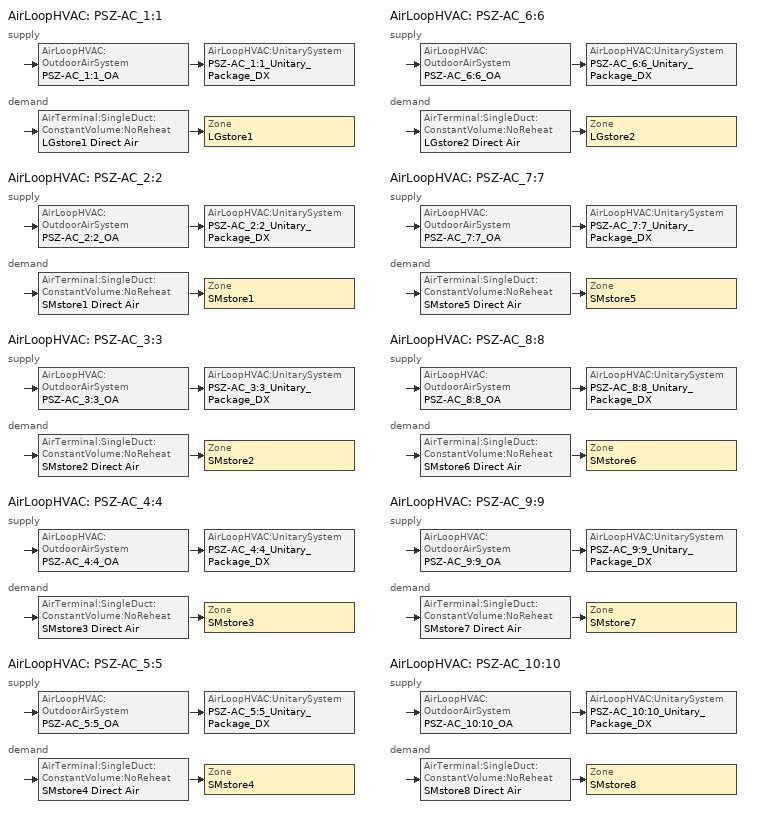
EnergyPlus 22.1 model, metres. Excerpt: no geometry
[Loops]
AirLoopHVAC 'PSZ-AC_1:1'
 supply: AirLoopHVAC:OutdoorAirSystem 'PSZ-AC_1:1_OA' > AirLoopHVAC:UnitarySystem 'PSZ-AC_1:1_Unitary_Package_DX'
 demand: AirTerminal:SingleDuct:ConstantVolume:NoReheat 'LGstore1 Direct Air' > Zone 'LGstore1'
AirLoopHVAC 'PSZ-AC_2:2'
 supply: AirLoopHVAC:OutdoorAirSystem 'PSZ-AC_2:2_OA' > AirLoopHVAC:UnitarySystem 'PSZ-AC_2:2_Unitary_Package_DX'
 demand: AirTerminal:SingleDuct:ConstantVolume:NoReheat 'SMstore1 Direct Air' > Zone 'SMstore1'
AirLoopHVAC 'PSZ-AC_3:3'
 supply: AirLoopHVAC:OutdoorAirSystem 'PSZ-AC_3:3_OA' > AirLoopHVAC:UnitarySystem 'PSZ-AC_3:3_Unitary_Package_DX'
 demand: AirTerminal:SingleDuct:ConstantVolume:NoReheat 'SMstore2 Direct Air' > Zone 'SMstore2'
AirLoopHVAC 'PSZ-AC_4:4'
 supply: AirLoopHVAC:OutdoorAirSystem 'PSZ-AC_4:4_OA' > AirLoopHVAC:UnitarySystem 'PSZ-AC_4:4_Unitary_Package_DX'
 demand: AirTerminal:SingleDuct:ConstantVolume:NoReheat 'SMstore3 Direct Air' > Zone 'SMstore3'
AirLoopHVAC 'PSZ-AC_5:5'
 supply: AirLoopHVAC:OutdoorAirSystem 'PSZ-AC_5:5_OA' > AirLoopHVAC:UnitarySystem 'PSZ-AC_5:5_Unitary_Package_DX'
 demand: AirTerminal:SingleDuct:ConstantVolume:NoReheat 'SMstore4 Direct Air' > Zone 'SMstore4'
AirLoopHVAC 'PSZ-AC_6:6'
 supply: AirLoopHVAC:OutdoorAirSystem 'PSZ-AC_6:6_OA' > AirLoopHVAC:UnitarySystem 'PSZ-AC_6:6_Unitary_Package_DX'
 demand: AirTerminal:SingleDuct:ConstantVolume:NoReheat 'LGstore2 Direct Air' > Zone 'LGstore2'
AirLoopHVAC 'PSZ-AC_7:7'
 supply: AirLoopHVAC:OutdoorAirSystem 'PSZ-AC_7:7_OA' > AirLoopHVAC:UnitarySystem 'PSZ-AC_7:7_Unitary_Package_DX'
 demand: AirTerminal:SingleDuct:ConstantVolume:NoReheat 'SMstore5 Direct Air' > Zone 'SMstore5'
AirLoopHVAC 'PSZ-AC_8:8'
 supply: AirLoopHVAC:OutdoorAirSystem 'PSZ-AC_8:8_OA' > AirLoopHVAC:UnitarySystem 'PSZ-AC_8:8_Unitary_Package_DX'
 demand: AirTerminal:SingleDuct:ConstantVolume:NoReheat 'SMstore6 Direct Air' > Zone 'SMstore6'
AirLoopHVAC 'PSZ-AC_9:9'
 supply: AirLoopHVAC:OutdoorAirSystem 'PSZ-AC_9:9_OA' > AirLoopHVAC:UnitarySystem 'PSZ-AC_9:9_Unitary_Package_DX'
 demand: AirTerminal:SingleDuct:ConstantVolume:NoReheat 'SMstore7 Direct Air' > Zone 'SMstore7'
AirLoopHVAC 'PSZ-AC_10:10'
 supply: AirLoopHVAC:OutdoorAirSystem 'PSZ-AC_10:10_OA' > AirLoopHVAC:UnitarySystem 'PSZ-AC_10:10_Unitary_Package_DX'
 demand: AirTerminal:SingleDuct:ConstantVolume:NoReheat 'SMstore8 Direct Air' > Zone 'SMstore8'
[EnergyManagementSystem:Sensor]
Name | Output:Variable or Output:Meter Index Key | Output:Variable or Output:Meter
LGSTORE1_LSr | LGSTORE1 | Zone Lights Electricity Rate
LGSTORE1_Occ_Sensor | LGSTORE1 | People Occupant Count
SMSTORE1_LSr | SMSTORE1 | Zone Lights Electricity Rate
SMSTORE1_Occ_Sensor | SMSTORE1 | People Occupant Count
SMSTORE2_LSr | SMSTORE2 | Zone Lights Electricity Rate
SMSTORE2_Occ_Sensor | SMSTORE2 | People Occupant Count
SMSTORE3_LSr | SMSTORE3 | Zone Lights Electricity Rate
SMSTORE3_Occ_Sensor | SMSTORE3 | People Occupant Count
SMSTORE4_LSr | SMSTORE4 | Zone Lights Electricity Rate
SMSTORE4_Occ_Sensor | SMSTORE4 | People Occupant Count
SMSTORE5_LSr | SMSTORE5 | Zone Lights Electricity Rate
SMSTORE5_Occ_Sensor | SMSTORE5 | People Occupant Count
SMSTORE6_LSr | SMSTORE6 | Zone Lights Electricity Rate
SMSTORE6_Occ_Sensor | SMSTORE6 | People Occupant Count
SMSTORE7_LSr | SMSTORE7 | Zone Lights Electricity Rate
SMSTORE7_Occ_Sensor | SMSTORE7 | People Occupant Count
SMSTORE8_LSr | SMSTORE8 | Zone Lights Electricity Rate
SMSTORE8_Occ_Sensor | SMSTORE8 | People Occupant Count
LGSTORE2_LSr | LGSTORE2 | Zone Lights Electricity Rate
LGSTORE2_Occ_Sensor | LGSTORE2 | People Occupant Count
[EnergyManagementSystem:InternalVariable] Internal Data Type=Zone Floor Area
Name | Internal Data Index Key
LGSTORE1_Area | LGSTORE1
SMSTORE1_Area | SMSTORE1
SMSTORE2_Area | SMSTORE2
SMSTORE3_Area | SMSTORE3
SMSTORE4_Area | SMSTORE4
SMSTORE5_Area | SMSTORE5
SMSTORE6_Area | SMSTORE6
SMSTORE7_Area | SMSTORE7
SMSTORE8_Area | SMSTORE8
LGSTORE2_Area | LGSTORE2
[DesignSpecification:ZoneAirDistribution]
CM DSZAD Building: Zone Air Distribution Effectiveness in Cooling Mode=1; Zone Air Distribution Effectiveness in Heating Mode=1
[Sizing:Zone] Zone Cooling Design Supply Air Temperature Input Method=SupplyAirTemperature; Zone Cooling Design Supply Air Temperature {C}=12.8; Zone Heating Design Supply Air Temperature Input Method=SupplyAirTemperature; Zone Heating Design Supply Air Temperature {C}=40; Zone Cooling Design Supply Air Humidity Ratio {kg-H2O/kg-air}=0.007; Zone Heating Design Supply Air Humidity Ratio {kgWater/kgDryAir}=0.008; Cooling Design Air Flow Method=DesignDay; Cooling Design Air Flow Rate {m3/s}=0; Cooling Minimum Air Flow Fraction=0; Heating Design Air Flow Method=DesignDay; Heating Design Air Flow Rate {m3/s}=0
Name | Design Specification Outdoor Air Object
LGstore1 | SZ DSOA LGstore1
SMstore1 | SZ DSOA SMstore1
SMstore2 | SZ DSOA SMstore2
SMstore3 | SZ DSOA SMstore3
SMstore4 | SZ DSOA SMstore4
LGstore2 | SZ DSOA LGstore2
SMstore5 | SZ DSOA SMstore5
SMstore6 | SZ DSOA SMstore6
SMstore7 | SZ DSOA SMstore7
SMstore8 | SZ DSOA SMstore8
[DesignSpecification:OutdoorAir] Outdoor Air Method=Sum; Outdoor Air Flow per Person {m3/s-person}=0.00353961; Outdoor Air Flow per Zone Floor Area {m3/s-m2}=0.000609599
SZ DSOA LGstore1; SZ DSOA SMstore1; SZ DSOA SMstore2; SZ DSOA SMstore3; SZ DSOA SMstore4; SZ DSOA LGstore2; SZ DSOA SMstore5; SZ DSOA SMstore6; SZ DSOA SMstore7; SZ DSOA SMstore8
[ZoneControl:Thermostat] Control Type Schedule=Dual Zone Control Type Sched
Name | Zone or ZoneList | Control 1
LGstore1 Thermostat | LGstore1 | LGstore1 Dual SP Control
SMstore1 Thermostat | SMstore1 | SMstore1 Dual SP Control
SMstore2 Thermostat | SMstore2 | SMstore2 Dual SP Control
SMstore3 Thermostat | SMstore3 | SMstore3 Dual SP Control
SMstore4 Thermostat | SMstore4 | SMstore4 Dual SP Control
LGstore2 Thermostat | LGstore2 | LGstore2 Dual SP Control
SMstore5 Thermostat | SMstore5 | SMstore5 Dual SP Control
SMstore6 Thermostat | SMstore6 | SMstore6 Dual SP Control
SMstore7 Thermostat | SMstore7 | SMstore7 Dual SP Control
SMstore8 Thermostat | SMstore8 | SMstore8 Dual SP Control
[ThermostatSetpoint:DualSetpoint]
Name | Heating Setpoint Temperature Schedule | Cooling Setpoint Temperature Schedule
LGstore1 Dual SP Control; SMstore1 Dual SP Control | Type1_HTGSETP_SCH_NO_OPTIMUM | Type1_CLGSETP_SCH_NO_OPTIMUM
SMstore2 Dual SP Control; SMstore3 Dual SP Control; SMstore4 Dual SP Control | Type2_HTGSETP_SCH_NO_OPTIMUM | Type2_CLGSETP_SCH_NO_OPTIMUM
LGstore2 Dual SP Control; SMstore5 Dual SP Control; SMstore6 Dual SP Control; SMstore7 Dual SP Control; SMstore8 Dual SP Control | Type3_HTGSETP_SCH_NO_OPTIMUM | Type3_CLGSETP_SCH_NO_OPTIMUM
[Coil:Cooling:DX:MultiSpeed] Availability Schedule=Always_On; Condenser Type=AirCooled; Apply Part Load Fraction to Speeds Greater than 1=No; Apply Latent Degradation to Speeds Greater than 1=No; Maximum Outdoor Dry-Bulb Temperature for Crankcase Heater Operation {C}=10; Basin Heater Setpoint Temperature {C}=2; Fuel Type=Electricity; Number of Speeds=2; Speed 1 Rated Evaporator Fan Power Per Volume Flow Rate {W/(m3/s)}=0; Speed 1 Total Cooling Capacity Function of Temperature Curve=SmDX_CapFT; Speed 1 Total Cooling Capacity Function of Flow Fraction Curve=SmDX_CapFF; Speed 1 Energy Input Ratio Function of Temperature Curve=SmDX_EIRFT; Speed 1 Energy Input Ratio Function of Flow Fraction Curve=SmDX_EIRFF; Speed 1 Part Load Fraction Correlation Curve=SmDX_PLR; Speed 1 Rated Waste Heat Fraction of Power Input=0.2; Speed 1 Evaporative Condenser Effectiveness=0.9; Speed 2 Rated Evaporator Fan Power Per Volume Flow Rate {W/(m3/s)}=0; Speed 2 Total Cooling Capacity Function of Temperature Curve=SmDX_CapFT; Speed 2 Total Cooling Capacity Function of Flow Fraction Curve=SmDX_CapFF; Speed 2 Energy Input Ratio Function of Temperature Curve=SmDX_EIRFT; Speed 2 Energy Input Ratio Function of Flow Fraction Curve=SmDX_EIRFF; Speed 2 Part Load Fraction Correlation Curve=SmDX_PLR; Speed 2 Rated Waste Heat Fraction of Power Input=0.2; Speed 2 Evaporative Condenser Effectiveness=0.9
Name | Speed 1 Gross Rated Total Cooling Capacity {W} | Speed 1 Gross Rated Sensible Heat Ratio | Speed 1 Gross Rated Cooling COP {W/W} | Speed 1 Rated Air Flow Rate {m3/s} | Speed 2 Gross Rated Total Cooling Capacity {W} | Speed 2 Gross Rated Sensible Heat Ratio | Speed 2 Gross Rated Cooling COP {W/W} | Speed 2 Rated Air Flow Rate {m3/s}
PSZ-AC_1:1 Cooling Coil | 17747.95 | 0.80002 | 3.98877 | 1.4193 | 35495.9 | 0.80002 | 3.98877 | 2.12895
PSZ-AC_2:2 Cooling Coil | 9374.155 | 0.80066 | 4.32299 | 0.75506 | 18748.31 | 0.80066 | 4.32299 | 1.13259
PSZ-AC_3:3 Cooling Coil | 9526.745 | 0.80066 | 3.98877 | 0.767347 | 19053.49 | 0.80066 | 3.98877 | 1.15102
PSZ-AC_4:4 Cooling Coil | 9573.545 | 0.80066 | 3.98877 | 0.77112 | 19147.09 | 0.80066 | 3.98877 | 1.15668
PSZ-AC_5:5 Cooling Coil | 9494.58 | 0.80066 | 4.32299 | 0.76476 | 18989.16 | 0.80066 | 4.32299 | 1.14714
PSZ-AC_6:6 Cooling Coil | 17205 | 0.80084 | 3.98877 | 1.36765 | 34409.93 | 0.80084 | 3.98877 | 2.05147
PSZ-AC_7:7 Cooling Coil | 8839.855 | 0.8001 | 4.32299 | 0.707073 | 17679.71 | 0.8001 | 4.32299 | 1.06061
PSZ-AC_8:8 Cooling Coil | 8784.815 | 0.80082 | 4.32299 | 0.70214 | 17569.63 | 0.80082 | 4.32299 | 1.05321
PSZ-AC_9:9 Cooling Coil | 8747.89 | 0.80063 | 4.32299 | 0.69882 | 17495.78 | 0.80063 | 4.32299 | 1.04823
PSZ-AC_10:10 Cooling Coil | 9450.38 | 0.80066 | 4.32299 | 0.761193 | 18900.76 | 0.80066 | 4.32299 | 1.14179
[Coil:Heating:Fuel] Availability Schedule=Always_On; Fuel Type=NaturalGas; Burner Efficiency=0.88; Nominal Capacity {W}=AUTOSIZE; Parasitic Electric Load {W}=0; Parasitic Fuel Load {W}=0
PSZ-AC_1:1 Heating Coil; PSZ-AC_2:2 Heating Coil; PSZ-AC_3:3 Heating Coil; PSZ-AC_4:4 Heating Coil; PSZ-AC_5:5 Heating Coil; PSZ-AC_6:6 Heating Coil; PSZ-AC_7:7 Heating Coil; PSZ-AC_8:8 Heating Coil; PSZ-AC_9:9 Heating Coil; PSZ-AC_10:10 Heating Coil
[Sizing:System] Type of Load to Size On=Sensible; Design Outdoor Air Flow Rate {m3/s}=AUTOSIZE; Central Heating Maximum System Air Flow Ratio=1; Preheat Design Temperature {C}=7; Preheat Design Humidity Ratio {kgWater/kgDryAir}=0.008; Precool Design Temperature {C}=12.8; Precool Design Humidity Ratio {kgWater/kgDryAir}=0.008; Central Cooling Design Supply Air Temperature {C}=12.8; Central Heating Design Supply Air Temperature {C}=40; Type of Zone Sum to Use=Coincident; 100% Outdoor Air in Cooling=No; 100% Outdoor Air in Heating=No; Central Cooling Design Supply Air Humidity Ratio {kgWater/kgDryAir}=0.007; Central Heating Design Supply Air Humidity Ratio {kgWater/kgDryAir}=0.008; Cooling Supply Air Flow Rate Method=DesignDay; Cooling Supply Air Flow Rate {m3/s}=0; Heating Supply Air Flow Rate Method=DesignDay; Heating Supply Air Flow Rate {m3/s}=0; System Outdoor Air Method=ZoneSum; Zone Maximum Outdoor Air Fraction=1; Cooling Design Capacity Method=CoolingDesignCapacity; Cooling Design Capacity {W}=autosize; Heating Design Capacity Method=HeatingDesignCapacity; Heating Design Capacity {W}=autosize; Central Cooling Capacity Control Method=OnOff
PSZ-AC_1:1; PSZ-AC_2:2; PSZ-AC_3:3; PSZ-AC_4:4; PSZ-AC_5:5; PSZ-AC_6:6; PSZ-AC_7:7; PSZ-AC_8:8; PSZ-AC_9:9; PSZ-AC_10:10
[AirTerminal:SingleDuct:ConstantVolume:NoReheat] Availability Schedule=Always_On; Maximum Air Flow Rate {m3/s}=AUTOSIZE
LGstore1 Direct Air; SMstore1 Direct Air; SMstore2 Direct Air; SMstore3 Direct Air; SMstore4 Direct Air; LGstore2 Direct Air; SMstore5 Direct Air; SMstore6 Direct Air; SMstore7 Direct Air; SMstore8 Direct Air
[Zone equipment]
LGstore1: LGstore1 Direct Air
SMstore1: SMstore1 Direct Air
SMstore2: SMstore2 Direct Air
SMstore3: SMstore3 Direct Air
SMstore4: SMstore4 Direct Air
LGstore2: LGstore2 Direct Air
SMstore5: SMstore5 Direct Air
SMstore6: SMstore6 Direct Air
SMstore7: SMstore7 Direct Air
SMstore8: SMstore8 Direct Air
[Fan:SystemModel]
PSZ-AC_1:1_addAQ_Unitary_Package_fan: Type1_FAN_SCH, autosize, Discrete, 1, 622.5, 0.895, 1, AUTOSIZE, TotalEfficiencyAndPressure, 0.58175, 622.5, 2, 0.66, 0.4, 1, 1
PSZ-AC_2:2_addAQ_Unitary_Package_fan: Type1_FAN_SCH, autosize, Discrete, 1, 622.5, 0.865, 1, AUTOSIZE, TotalEfficiencyAndPressure, 0.56225, 622.5, 1, 1, 1
PSZ-AC_3:3_addAQ_Unitary_Package_fan; PSZ-AC_4:4_addAQ_Unitary_Package_fan: Type2_FAN_SCH, autosize, Discrete, 1, 622.5, 0.865, 1, AUTOSIZE, TotalEfficiencyAndPressure, 0.56225, 622.5, 2, 0.66, 0.4, 1, 1
PSZ-AC_5:5_addAQ_Unitary_Package_fan: Type2_FAN_SCH, autosize, Discrete, 1, 622.5, 0.865, 1, AUTOSIZE, TotalEfficiencyAndPressure, 0.56225, 622.5, 1, 1, 1
PSZ-AC_6:6_addAQ_Unitary_Package_fan: Type3_FAN_SCH, autosize, Discrete, 1, 622.5, 0.895, 1, AUTOSIZE, TotalEfficiencyAndPressure, 0.58175, 622.5, 2, 0.66, 0.4, 1, 1
PSZ-AC_7:7_addAQ_Unitary_Package_fan; PSZ-AC_8:8_addAQ_Unitary_Package_fan; PSZ-AC_9:9_addAQ_Unitary_Package_fan; PSZ-AC_10:10_addAQ_Unitary_Package_fan: Type3_FAN_SCH, autosize, Discrete, 1, 622.5, 0.865, 1, AUTOSIZE, TotalEfficiencyAndPressure, 0.56225, 622.5, 1, 1, 1
[AirLoopHVAC:UnitarySystem] Control Type=Load; Dehumidification Control Type=None; Availability Schedule=Always_On; Fan Placement=BlowThrough; DX Heating Coil Sizing Ratio=1; Use DOAS DX Cooling Coil=No; Minimum Supply Air Temperature {C}=2; Latent Load Control=SensibleOnlyLoadControl; Cooling Supply Air Flow Rate Method=SupplyAirFlowRate; Cooling Supply Air Flow Rate {m3/s}=AUTOSIZE; Heating Supply Air Flow Rate Method=SupplyAirFlowRate; Heating Supply Air Flow Rate {m3/s}=AUTOSIZE; No Load Supply Air Flow Rate Method=SupplyAirFlowRate; No Load Supply Air Flow Rate {m3/s}=AUTOSIZE; Maximum Supply Air Temperature {C}=AUTOSIZE
Name | Controlling Zone or Thermostat Location | Supply Fan | Supply Air Fan Operating Mode Schedule | Heating Coil | Cooling Coil | Design Specification Multispeed Object
PSZ-AC_1:1_Unitary_Package_DX | LGstore1 | PSZ-AC_1:1_addAQ_Unitary_Package_fan | Type1_FAN_SCH | PSZ-AC_1:1 Heating Coil | PSZ-AC_1:1 Cooling Coil | PSZ-AC_1:1_Unitary_Package_DX_Perf
PSZ-AC_2:2_Unitary_Package_DX | SMstore1 | PSZ-AC_2:2_addAQ_Unitary_Package_fan | Type2_FAN_SCH | PSZ-AC_2:2 Heating Coil | PSZ-AC_2:2 Cooling Coil | PSZ-AC_2:2_Unitary_Package_DX_Perf
PSZ-AC_3:3_Unitary_Package_DX | SMstore2 | PSZ-AC_3:3_addAQ_Unitary_Package_fan | Type2_FAN_SCH | PSZ-AC_3:3 Heating Coil | PSZ-AC_3:3 Cooling Coil | PSZ-AC_3:3_Unitary_Package_DX_Perf
PSZ-AC_4:4_Unitary_Package_DX | SMstore3 | PSZ-AC_4:4_addAQ_Unitary_Package_fan | Type2_FAN_SCH | PSZ-AC_4:4 Heating Coil | PSZ-AC_4:4 Cooling Coil | PSZ-AC_4:4_Unitary_Package_DX_Perf
PSZ-AC_5:5_Unitary_Package_DX | SMstore4 | PSZ-AC_5:5_addAQ_Unitary_Package_fan | Type2_FAN_SCH | PSZ-AC_5:5 Heating Coil | PSZ-AC_5:5 Cooling Coil | PSZ-AC_5:5_Unitary_Package_DX_Perf
PSZ-AC_6:6_Unitary_Package_DX | LGstore2 | PSZ-AC_6:6_addAQ_Unitary_Package_fan | Type3_FAN_SCH | PSZ-AC_6:6 Heating Coil | PSZ-AC_6:6 Cooling Coil | PSZ-AC_6:6_Unitary_Package_DX_Perf
PSZ-AC_7:7_Unitary_Package_DX | SMstore5 | PSZ-AC_7:7_addAQ_Unitary_Package_fan | Type3_FAN_SCH | PSZ-AC_7:7 Heating Coil | PSZ-AC_7:7 Cooling Coil | PSZ-AC_7:7_Unitary_Package_DX_Perf
PSZ-AC_8:8_Unitary_Package_DX | SMstore6 | PSZ-AC_8:8_addAQ_Unitary_Package_fan | Type3_FAN_SCH | PSZ-AC_8:8 Heating Coil | PSZ-AC_8:8 Cooling Coil | PSZ-AC_8:8_Unitary_Package_DX_Perf
PSZ-AC_9:9_Unitary_Package_DX | SMstore7 | PSZ-AC_9:9_addAQ_Unitary_Package_fan | Type3_FAN_SCH | PSZ-AC_9:9 Heating Coil | PSZ-AC_9:9 Cooling Coil | PSZ-AC_9:9_Unitary_Package_DX_Perf
PSZ-AC_10:10_Unitary_Package_DX | SMstore8 | PSZ-AC_10:10_addAQ_Unitary_Package_fan | Type3_FAN_SCH | PSZ-AC_10:10 Heating Coil | PSZ-AC_10:10 Cooling Coil | PSZ-AC_10:10_Unitary_Package_DX_Perf
[UnitarySystemPerformance:Multispeed]
PSZ-AC_1:1_Unitary_Package_DX_Perf; PSZ-AC_3:3_Unitary_Package_DX_Perf; PSZ-AC_4:4_Unitary_Package_DX_Perf; PSZ-AC_6:6_Unitary_Package_DX_Perf: 2, 2, No, 0.66, 0.66, 0.66, 1, 1
PSZ-AC_2:2_Unitary_Package_DX_Perf; PSZ-AC_5:5_Unitary_Package_DX_Perf; PSZ-AC_7:7_Unitary_Package_DX_Perf; PSZ-AC_8:8_Unitary_Package_DX_Perf; PSZ-AC_9:9_Unitary_Package_DX_Perf; PSZ-AC_10:10_Unitary_Package_DX_Perf: 2, 2, No, 1, 1, 1, 1, 1
[Controller:OutdoorAir] Minimum Outdoor Air Flow Rate {m3/s}=0; Maximum Outdoor Air Flow Rate {m3/s}=AUTOSIZE; Economizer Control Type=DifferentialDryBulb; Economizer Control Action Type=ModulateFlow; Economizer Maximum Limit Dry-Bulb Temperature {C}=28; Economizer Maximum Limit Enthalpy {J/kg}=64000; Lockout Type=LockoutWithHeating; Minimum Limit Type=FixedMinimum; Maximum Fraction of Outdoor Air Schedule=SZ_system_OA_Max_Frac_SCH
Name | Minimum Outdoor Air Schedule | Mechanical Ventilation Controller
PSZ-AC_1:1_OA_Controller | Type1_MinOA_MotorizedDamper_SCH | LGstore1_DCV
PSZ-AC_2:2_OA_Controller | Type1_MinOA_MotorizedDamper_SCH | SMstore1_DCV
PSZ-AC_3:3_OA_Controller | Type2_MinOA_MotorizedDamper_SCH | SMstore2_DCV
PSZ-AC_4:4_OA_Controller | Type2_MinOA_MotorizedDamper_SCH | SMstore3_DCV
PSZ-AC_5:5_OA_Controller | Type2_MinOA_MotorizedDamper_SCH | SMstore4_DCV
PSZ-AC_6:6_OA_Controller | Type3_MinOA_MotorizedDamper_SCH | LGstore2_DCV
PSZ-AC_7:7_OA_Controller | Type3_MinOA_MotorizedDamper_SCH | SMstore5_DCV
PSZ-AC_8:8_OA_Controller | Type3_MinOA_MotorizedDamper_SCH | SMstore6_DCV
PSZ-AC_9:9_OA_Controller | Type3_MinOA_MotorizedDamper_SCH | SMstore7_DCV
PSZ-AC_10:10_OA_Controller | Type3_MinOA_MotorizedDamper_SCH | SMstore8_DCV
[Controller:MechanicalVentilation] Demand Controlled Ventilation=Yes; System Outdoor Air Method=ZoneSum; Design Specification Zone Air Distribution Object=CM DSZAD Building
Name | Availability Schedule | Zone 1 | Design Specification Outdoor Air Object
LGstore1_DCV | Type1_MinOA_MotorizedDamper_SCH | LGstore1 | SZ DSOA LGstore1
SMstore1_DCV | Type1_MinOA_MotorizedDamper_SCH | SMstore1 | SZ DSOA SMstore1
SMstore2_DCV | Type2_MinOA_MotorizedDamper_SCH | SMstore2 | SZ DSOA SMstore2
SMstore3_DCV | Type2_MinOA_MotorizedDamper_SCH | SMstore3 | SZ DSOA SMstore3
SMstore4_DCV | Type2_MinOA_MotorizedDamper_SCH | SMstore4 | SZ DSOA SMstore4
LGstore2_DCV | Type3_MinOA_MotorizedDamper_SCH | LGstore2 | SZ DSOA LGstore2
SMstore5_DCV | Type3_MinOA_MotorizedDamper_SCH | SMstore5 | SZ DSOA SMstore5
SMstore6_DCV | Type3_MinOA_MotorizedDamper_SCH | SMstore6 | SZ DSOA SMstore6
SMstore7_DCV | Type3_MinOA_MotorizedDamper_SCH | SMstore7 | SZ DSOA SMstore7
SMstore8_DCV | Type3_MinOA_MotorizedDamper_SCH | SMstore8 | SZ DSOA SMstore8
[AirLoopHVAC] Design Supply Air Flow Rate {m3/s}=AUTOSIZE
PSZ-AC_1:1; PSZ-AC_2:2; PSZ-AC_3:3; PSZ-AC_4:4; PSZ-AC_5:5; PSZ-AC_6:6; PSZ-AC_7:7; PSZ-AC_8:8; PSZ-AC_9:9; PSZ-AC_10:10
[SetpointManager:SingleZone:Heating] Control Variable=Temperature; Minimum Supply Air Temperature {C}=10; Maximum Supply Air Temperature {C}=48.88
Name | Control Zone | Setpoint Node or NodeList
SupAirTemp MngrLGstore1 - Htg | LGstore1 | PSZ-AC_1:1 Supply Equipment Outlet Node
SupAirTemp MngrSMstore1 - Htg | SMstore1 | PSZ-AC_2:2 Supply Equipment Outlet Node
SupAirTemp MngrSMstore2 - Htg | SMstore2 | PSZ-AC_3:3 Supply Equipment Outlet Node
SupAirTemp MngrSMstore3 - Htg | SMstore3 | PSZ-AC_4:4 Supply Equipment Outlet Node
SupAirTemp MngrSMstore4 - Htg | SMstore4 | PSZ-AC_5:5 Supply Equipment Outlet Node
SupAirTemp MngrLGstore2 - Htg | LGstore2 | PSZ-AC_6:6 Supply Equipment Outlet Node
SupAirTemp MngrSMstore5 - Htg | SMstore5 | PSZ-AC_7:7 Supply Equipment Outlet Node
SupAirTemp MngrSMstore6 - Htg | SMstore6 | PSZ-AC_8:8 Supply Equipment Outlet Node
SupAirTemp MngrSMstore7 - Htg | SMstore7 | PSZ-AC_9:9 Supply Equipment Outlet Node
SupAirTemp MngrSMstore8 - Htg | SMstore8 | PSZ-AC_10:10 Supply Equipment Outlet Node
[SetpointManager:SingleZone:Cooling] Control Variable=Temperature; Minimum Supply Air Temperature {C}=10; Maximum Supply Air Temperature {C}=48.88
Name | Control Zone | Setpoint Node or NodeList
SupAirTemp MngrLGstore1 - Clg | LGstore1 | PSZ-AC_1:1 Zone Equipment Inlet Node
SupAirTemp MngrSMstore1 - Clg | SMstore1 | PSZ-AC_2:2 Zone Equipment Inlet Node
SupAirTemp MngrSMstore2 - Clg | SMstore2 | PSZ-AC_3:3 Zone Equipment Inlet Node
SupAirTemp MngrSMstore3 - Clg | SMstore3 | PSZ-AC_4:4 Zone Equipment Inlet Node
SupAirTemp MngrSMstore4 - Clg | SMstore4 | PSZ-AC_5:5 Zone Equipment Inlet Node
SupAirTemp MngrLGstore2 - Clg | LGstore2 | PSZ-AC_6:6 Zone Equipment Inlet Node
SupAirTemp MngrSMstore5 - Clg | SMstore5 | PSZ-AC_7:7 Zone Equipment Inlet Node
SupAirTemp MngrSMstore6 - Clg | SMstore6 | PSZ-AC_8:8 Zone Equipment Inlet Node
SupAirTemp MngrSMstore7 - Clg | SMstore7 | PSZ-AC_9:9 Zone Equipment Inlet Node
SupAirTemp MngrSMstore8 - Clg | SMstore8 | PSZ-AC_10:10 Zone Equipment Inlet Node
[SetpointManager:MixedAir] Control Variable=Temperature
Name | Setpoint Node or NodeList
PSZ-AC_1:1_OAMixed Air Temp Manager | PSZ-AC_1:1 Mixed Air Outlet
PSZ-AC_2:2_OAMixed Air Temp Manager | PSZ-AC_2:2 Mixed Air Outlet
PSZ-AC_3:3_OAMixed Air Temp Manager | PSZ-AC_3:3 Mixed Air Outlet
PSZ-AC_4:4_OAMixed Air Temp Manager | PSZ-AC_4:4 Mixed Air Outlet
PSZ-AC_5:5_OAMixed Air Temp Manager | PSZ-AC_5:5 Mixed Air Outlet
PSZ-AC_6:6_OAMixed Air Temp Manager | PSZ-AC_6:6 Mixed Air Outlet
PSZ-AC_7:7_OAMixed Air Temp Manager | PSZ-AC_7:7 Mixed Air Outlet
PSZ-AC_8:8_OAMixed Air Temp Manager | PSZ-AC_8:8 Mixed Air Outlet
PSZ-AC_9:9_OAMixed Air Temp Manager | PSZ-AC_9:9 Mixed Air Outlet
PSZ-AC_10:10_OAMixed Air Temp Manager | PSZ-AC_10:10 Mixed Air Outlet
[WaterHeater:Mixed] Tank Volume {m3}=0.1514; Setpoint Temperature Schedule=Hot Water Setpoint Temp Schedule; Deadband Temperature Difference {deltaC}=2; Maximum Temperature Limit {C}=82.2222; Heater Control Type=Cycle; Heater Maximum Capacity {W}=11722.84; Heater Minimum Capacity {W}=0; Heater Fuel Type=ELECTRICITY; Heater Thermal Efficiency=1; Off Cycle Parasitic Fuel Consumption Rate {W}=173; Off Cycle Parasitic Fuel Type=ELECTRICITY; Off Cycle Parasitic Heat Fraction to Tank=0; On Cycle Parasitic Fuel Consumption Rate {W}=173; On Cycle Parasitic Fuel Type=ELECTRICITY; Ambient Temperature Indicator=Zone; Off Cycle Loss Coefficient to Ambient Temperature {W/K}=1.20598; On Cycle Loss Coefficient to Ambient Temperature {W/K}=1.20598; Peak Use Flow Rate {m3/s}=1.89e-06
Name | Ambient Temperature Zone | Use Flow Rate Fraction Schedule
Gas Tank1 | LGstore1 | Type1_SWH_SCH
Gas Tank2 | SMstore1 | Type1_SWH_SCH
Gas Tank3 | SMstore2 | Type2_SWH_SCH
Gas Tank4 | SMstore3 | Type2_SWH_SCH
Gas Tank5 | LGstore2 | Type3_SWH_SCH
Gas Tank6 | SMstore5 | Type3_SWH_SCH
Gas Tank7 | SMstore6 | Type3_SWH_SCH
[Schedule:Compact]
Type1_HTGSETP_SCH_NO_OPTIMUM: Through: 12/31, For: WinterDesignDay, Until: 01:00, 21.11, Until: 08:00, 15.56, Until: 09:00, 18.33, Until: 23:00, 21.11, Until: 24:00, 21.11, For: Monday Tuesday Wednesday Thursday, Until: 01:00, 21.11, Until: 08:00, 15.56, Until: 09:00, 21.11, Until: 23:00, 21.11, Until: 24:00, 21.11, For SummerDesignDay, Until: 24:00, 15.56, For: Friday Saturday, Until: 08:00, 15.56, Until: 09:00, 21.11, Until: 23:00, 21.11, Until: 24:00, 21.11, For: Sunday Holidays AllOtherDays, Until:  8:00, 15.56, Until:  9:00, 21.11, Until: 23:00, 21.11, Until: 24:00, 21.11
Type2_HTGSETP_SCH_NO_OPTIMUM: Through: 12/31, For: WinterDesignDay, Until: 07:00, 15.56, Until: 08:00, 18.33, Until: 21:00, 21.11, Until: 24:00, 15.56, For: Weekdays, Until: 07:00, 15.56, Until: 08:00, 21.11, Until: 21:00, 21.11, Until: 24:00, 15.56, For SummerDesignDay, Until: 24:00, 15.56, For: Saturday, Until: 07:00, 15.56, Until: 08:00, 21.11, Until: 19:00, 21.11, Until: 24:00, 15.56, For: Sunday Holidays AllOtherDays, Until:  8:00, 15.56, Until:  9:00, 21.11, Until: 18:00, 21.11, Until: 24:00, 15.56
Type3_HTGSETP_SCH_NO_OPTIMUM: Through: 12/31, For: WinterDesignDay, Until: 08:00, 15.56, Until: 09:00, 18.33, Until: 21:00, 21.11, Until: 24:00, 15.56, For: Weekdays, Until: 08:00, 15.56, Until: 09:00, 21.11, Until: 21:00, 21.11, Until: 24:00, 15.56, For SummerDesignDay, Until: 24:00, 15.56, For: Saturday, Until: 08:00, 15.56, Until: 09:00, 21.11, Until: 19:00, 21.11, Until: 24:00, 15.56, For: Sunday Holidays AllOtherDays, Until:  9:00, 15.56, Until: 10:00, 21.11, Until: 18:00, 21.11, Until: 24:00, 15.56
Type1_CLGSETP_SCH_NO_OPTIMUM: Through: 12/31, For: SummerDesignDay, Until: 08:00, 29.44, Until: 09:00, 26.67, Until: 23:00, 23.89, Until: 24:00, 23.89, For: Monday Tuesday Wednesday Thursday, Until: 08:00, 29.44, Until: 09:00, 23.89, Until: 23:00, 23.89, Until: 24:00, 23.89, For WinterDesignDay, Until: 24:00, 29.44, For: Friday Saturday, Until: 01:00, 23.89, Until: 08:00, 29.44, Until: 09:00, 23.89, Until: 23:00, 23.89, Until: 24:00, 23.89, For: Sunday Holidays AllOtherDays, Until:  8:00, 29.44, Until:  8:00, 26.67, Until: 23:00, 23.89, Until: 24:00, 23.89
Type2_CLGSETP_SCH_NO_OPTIMUM: Through: 12/31, For: SummerDesignDay, Until: 07:00, 29.44, Until: 08:00, 26.67, Until: 20:00, 23.89, Until: 24:00, 29.44, For: Weekdays, Until: 07:00, 29.44, Until: 08:00, 23.89, Until: 20:00, 23.89, Until: 24:00, 29.44, For WinterDesignDay, Until: 24:00, 29.44, For: Saturday, Until: 07:00, 29.44, Until: 08:00, 23.89, Until: 18:00, 23.89, Until: 24:00, 29.44, For: Sunday Holidays AllOtherDays, Until:  8:00, 29.44, Until:  9:00, 23.89, Until: 17:00, 23.89, Until: 24:00, 29.44
Type3_CLGSETP_SCH_NO_OPTIMUM: Through: 12/31, For: SummerDesignDay, Until: 08:00, 29.44, Until: 09:00, 26.67, Until: 21:00, 23.89, Until: 24:00, 29.44, For: Weekdays, Until: 08:00, 29.44, Until: 09:00, 23.89, Until: 21:00, 23.89, Until: 24:00, 29.44, For WinterDesignDay, Until: 24:00, 29.44, For: Saturday, Until: 08:00, 29.44, Until: 09:00, 23.89, Until: 18:00, 23.89, Until: 24:00, 29.44, For: Sunday Holidays AllOtherDays, Until:  9:00, 29.44, Until: 10:00, 23.89, Until: 17:00, 23.89, Until: 24:00, 29.44
Type1_FAN_SCH: Through: 12/31, For: Monday Tuesday Wednesday Thursday SummerDesignDay, Until: 08:00, 0, Until: 23:00, 1, Until: 24:00, 1, For: Friday Saturday WinterDesignDay, Until: 01:00, 1, Until: 08:00, 0, Until: 22:00, 1, Until: 24:00, 1, For: Sunday Holidays AllOtherDays, Until: 08:00, 0, Until: 23:00, 1, Until: 24:00, 1
Type2_FAN_SCH: Through: 12/31, For: Weekdays SummerDesignDay, Until: 07:00, 0, Until: 21:00, 1, Until: 24:00, 0, For: Saturday WinterDesignDay, Until: 07:00, 0, Until: 19:00, 1, Until: 24:00, 0, For: Sunday Holidays AllOtherDays, Until: 08:00, 0, Until: 18:00, 1, Until: 24:00, 0
Type3_FAN_SCH; Type2_MinOA_MotorizedDamper_SCH: Through: 12/31, For: Weekdays SummerDesignDay, Until: 08:00, 0, Until: 21:00, 1, Until: 24:00, 0, For: Saturday WinterDesignDay, Until: 08:00, 0, Until: 19:00, 1, Until: 24:00, 0, For: Sunday Holidays AllOtherDays, Until: 09:00, 0, Until: 18:00, 1, Until: 24:00, 0
Type1_MinOA_MotorizedDamper_SCH: Through: 12/31, For: Monday Tuesday Wednesday Thursday SummerDesignDay, Until: 09:00, 0, Until: 23:00, 1, Until: 24:00, 1, For: Friday Saturday WinterDesignDay, Until: 01:00, 1, Until: 09:00, 0, Until: 22:00, 1, Until: 24:00, 1, For: Sunday Holidays AllOtherDays, Until: 09:00, 0, Until: 23:00, 1, Until: 24:00, 1
Type3_MinOA_MotorizedDamper_SCH: Through: 12/31, For: Weekdays SummerDesignDay, Until: 09:00, 0, Until: 21:00, 1, Until: 24:00, 0, For: Saturday WinterDesignDay, Until: 09:00, 0, Until: 19:00, 1, Until: 24:00, 0, For: Sunday Holidays AllOtherDays, Until: 10:00, 0, Until: 18:00, 1, Until: 24:00, 0
Type1_SWH_SCH: Through: 12/31, For: Monday Tuesday Wednesday Thursday SummerDesignDay, Until: 01:00, 0, Until: 03:00, 0, Until: 07:00, 0, Until: 09:00, 0.04, Until: 10:00, 0.15, Until: 11:00, 0.23, Until: 12:00, 0.32, Until: 13:00, 0.41, Until: 14:00, 0.62, Until: 15:00, 0.6, Until: 16:00, 0.55, Until: 17:00, 0.45, Until: 18:00, 0.5, Until: 19:00, 0.46, Until: 20:00, 0.47, Until: 21:00, 0.34, Until: 22:00, 0.33, Until: 23:00, 0.23, Until: 24:00, 0.13, For: Friday Saturday WinterDesignDay, Until: 01:00, 0.13, Until: 02:00, 0, Until: 03:00, 0, Until: 07:00, 0, Until: 08:00, 0, Until: 09:00, 0, Until: 10:00, 0.2, Until: 11:00, 0.23, Until: 12:00, 0.32, Until: 13:00, 0.41, Until: 14:00, 0.65, Until: 15:00, 0.6, Until: 16:00, 0.55, Until: 17:00, 0.45, Until: 18:00, 0.5, Until: 19:00, 0.46, Until: 20:00, 0.47, Until: 21:00, 0.34, Until: 22:00, 0.33, Until: 23:00, 0.23, Until: 24:00, 0.13, For: Sunday Holidays AllOtherDays, Until: 01:00, 0, Until: 03:00, 0, Until: 07:00, 0, Until: 08:00, 0, Until: 09:00, 0.1, Until: 10:00, 0.14, Until: 11:00, 0.29, Until: 12:00, 0.31, Until: 14:00, 0.36, Until: 15:00, 0.34, Until: 16:00, 0.35, Until: 17:00, 0.37, Until: 18:00, 0.34, Until: 19:00, 0.25, Until: 20:00, 0.27, Until: 21:00, 0.21, Until: 22:00, 0.16, Until: 23:00, 0.16, Until: 24:00, 0.1
Type2_SWH_SCH: Through: 12/31, For: Weekdays SummerDesignDay, Until: 01:00, 0, Until: 03:00, 0, Until: 08:00, 0, Until: 09:00, 0.15, Until: 10:00, 0.23, Until: 11:00, 0.32, Until: 12:00, 0.41, Until: 13:00, 0.57, Until: 14:00, 0.62, Until: 15:00, 0.61, Until: 16:00, 0.5, Until: 17:00, 0.45, Until: 18:00, 0.46, Until: 19:00, 0.47, Until: 20:00, 0.42, Until: 21:00, 0.34, Until: 22:00, 0, Until: 23:00, 0, Until: 24:00, 0, For: Saturday WinterDesignDay, Until: 01:00, 0, Until: 02:00, 0, Until: 03:00, 0, Until: 07:00, 0, Until: 08:00, 0, Until: 09:00, 0.2, Until: 10:00, 0.24, Until: 11:00, 0.27, Until: 12:00, 0.42, Until: 13:00, 0.54, Until: 14:00, 0.62, Until: 15:00, 0.6, Until: 16:00, 0.5, Until: 17:00, 0.48, Until: 18:00, 0.47, Until: 19:00, 0.34, Until: 20:00, 0, Until: 21:00, 0, Until: 22:00, 0, Until: 23:00, 0, Until: 24:00, 0, For: Sunday Holidays AllOtherDays, Until: 01:00, 0, Until: 03:00, 0, Until: 07:00, 0, Until: 08:00, 0, Until: 09:00, 0, Until: 10:00, 0.12, Until: 11:00, 0.14, Until: 12:00, 0.29, Until: 13:00, 0.33, Until: 14:00, 0.4, Until: 15:00, 0.36, Until: 16:00, 0.37, Until: 17:00, 0.35, Until: 18:00, 0.37, Until: 19:00, 0, Until: 21:00, 0, Until: 22:00, 0, Until: 23:00, 0, Until: 24:00, 0
Type3_SWH_SCH: Through: 12/31, For: Weekdays SummerDesignDay, Until: 01:00, 0, Until: 03:00, 0, Until: 07:00, 0, Until: 09:00, 0, Until: 10:00, 0.15, Until: 11:00, 0.25, Until: 12:00, 0.41, Until: 13:00, 0.57, Until: 14:00, 0.62, Until: 15:00, 0.61, Until: 16:00, 0.5, Until: 17:00, 0.45, Until: 18:00, 0.46, Until: 19:00, 0.47, Until: 20:00, 0.42, Until: 21:00, 0.34, Until: 22:00, 0, Until: 23:00, 0, Until: 24:00, 0, For: Saturday WinterDesignDay, Until: 01:00, 0, Until: 02:00, 0, Until: 03:00, 0, Until: 07:00, 0, Until: 08:00, 0, Until: 09:00, 0, Until: 10:00, 0.2, Until: 11:00, 0.27, Until: 12:00, 0.42, Until: 13:00, 0.54, Until: 14:00, 0.59, Until: 15:00, 0.6, Until: 16:00, 0.49, Until: 17:00, 0.48, Until: 18:00, 0.47, Until: 19:00, 0.46, Until: 20:00, 0, Until: 21:00, 0, Until: 22:00, 0, Until: 23:00, 0, Until: 24:00, 0, For: Sunday Holidays AllOtherDays, Until: 01:00, 0, Until: 03:00, 0, Until: 07:00, 0, Until: 08:00, 0, Until: 09:00, 0, Until: 10:00, 0, Until: 11:00, 0.12, Until: 12:00, 0.29, Until: 13:00, 0.31, Until: 15:00, 0.36, Until: 16:00, 0.34, Until: 17:00, 0.35, Until: 18:00, 0.37, Until: 19:00, 0, Until: 20:00, 0, Until: 22:00, 0, Until: 23:00, 0, Until: 24:00, 0
ALWAYS_ON: Through: 12/31, For: AllDays, Until: 24:00, 1
Dual Zone Control Type Sched: Through: 12/31, For: AllDays, Until: 24:00, 4
Hot Water Setpoint Temp Schedule: THROUGH: 12/31, FOR: AllDays, UNTIL: 24:00, 60
[Schedule:Constant]
SZ_system_OA_Max_Frac_SCH: Fraction, 0.75
[Curve:Quadratic]
Name | Coefficient1 Constant | Coefficient2 x | Coefficient3 x**2 | Minimum Value of x | Maximum Value of x
SmDX_CapFF | 0.8 | 0.2 | 0 | 0.5 | 1.5
SmDX_EIRFF | 1.156 | -0.1816 | 0.0256 | 0.5 | 1.5
SmDX_PLR | 0.75 | 0.25 | 0 | 0 | 1
[Curve:Biquadratic] Minimum Value of x=12.77778; Maximum Value of x=23.88889; Minimum Value of y=21.11111; Maximum Value of y=46.11111
Name | Coefficient1 Constant | Coefficient2 x | Coefficient3 x**2 | Coefficient4 y | Coefficient5 y**2 | Coefficient6 x*y
SmDX_CapFT | 0.766956 | 0.0107756 | -4.14703e-05 | 0.00134961 | -0.000261144 | 0.000457488
SmDX_EIRFT | 0.297145 | 0.0430933 | -0.000748766 | 0.00597727 | 0.000482112 | -0.000956448
